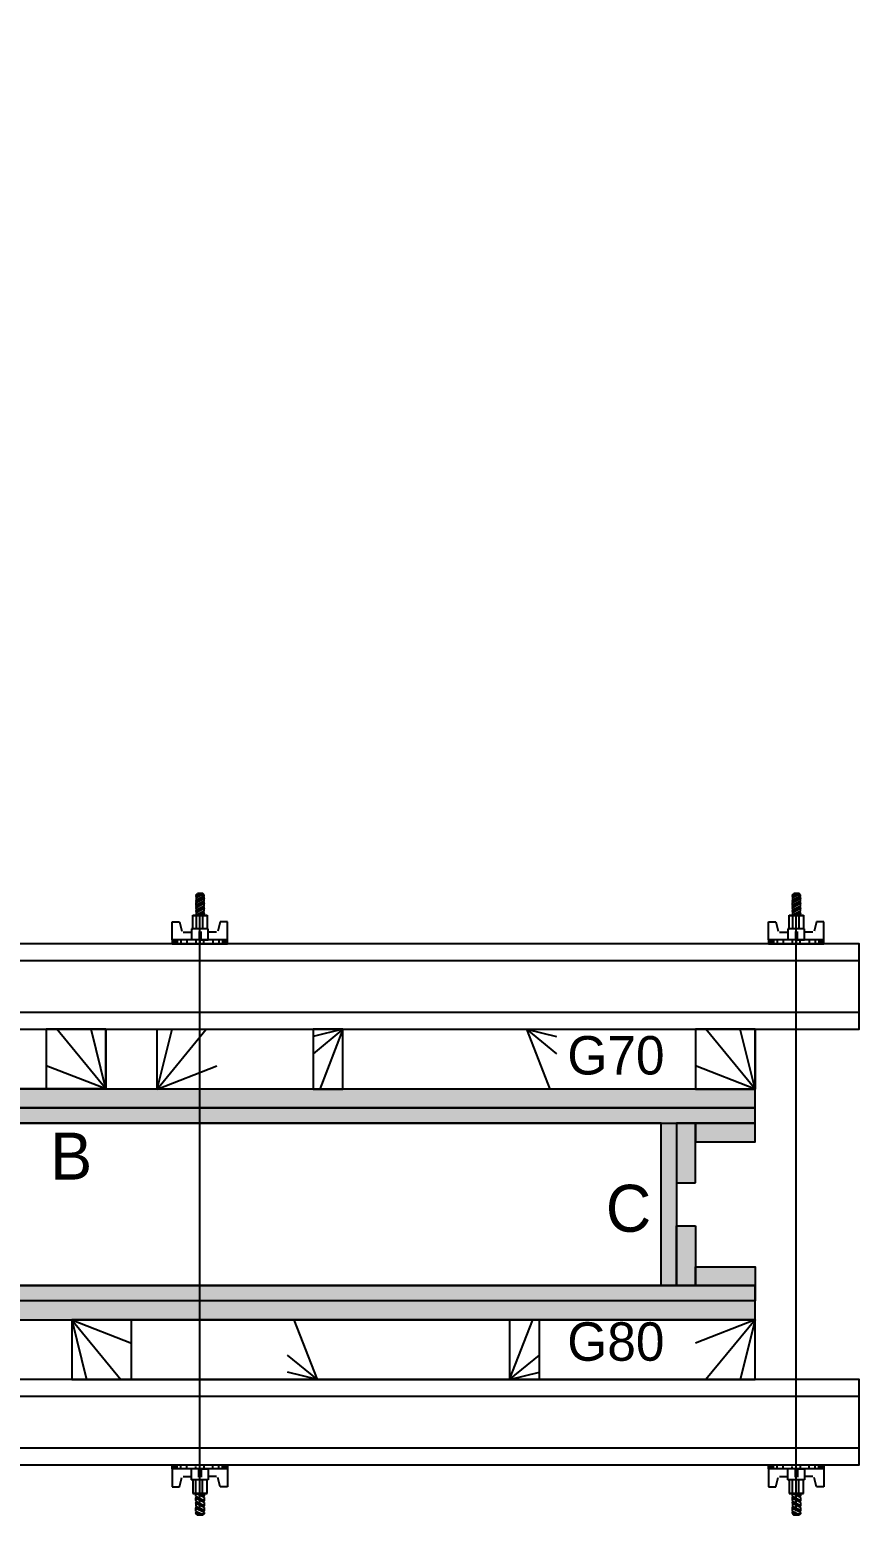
# Model space of a CAD drawing. Header units: metres. Extents: x 3473 to 8260, y 7512 to 8182.
# Drawn here: x 3709.3 to 3903.5, y 7555.5 to 7903.3 of the extents above; entities that cross this region are included whole.
import ezdxf

# ---------------------------------------------------------------- set-up
doc = ezdxf.new("R2010")
doc.units = ezdxf.units.M
for name, color, linetype in [('CHAPA', 7, 'Continuous'), ('CONCRETO', 7, 'Continuous'), ('Hachura', 7, 'Continuous'), ('Madeira', 7, 'Continuous'), ('MEIO_PONT', 7, 'Continuous'), ('Perfil Metálico', 7, 'Continuous'), ('SARRAFO', 7, 'Continuous'), ('TEXTO_GERAL', 7, 'Continuous')]:
    doc.layers.add(name, color=color, linetype=linetype)

msp = doc.modelspace()

# ---------------------------------------------------------------- hatches: boundary and pattern name
at = {"layer": 'Hachura'}
h = msp.add_hatch(color=7, dxfattribs=at)
h.dxf.hatch_style = 1
h.paths.add_polyline_path([(3573.1, 7650.91), (3573.1, 7655.31), (3573.1, 7655.31), (3879.1, 7655.31), (3879.1, 7655.31), (3879.1, 7650.91), (3879.1, 7650.91), (3573.1, 7650.91)])
h = msp.add_hatch(color=7, dxfattribs=at)
h.dxf.hatch_style = 1
h.paths.add_polyline_path([(3573.1, 7647.31), (3879.1, 7647.31), (3879.1, 7647.31), (3879.1, 7650.91), (3879.1, 7650.91), (3573.1, 7650.91), (3573.1, 7650.91), (3573.1, 7647.31)])
h = msp.add_hatch(color=7, dxfattribs=at)
h.dxf.hatch_style = 1
h.paths.add_polyline_path([(3860.7, 7609.31), (3857.1, 7609.31), (3857.1, 7609.31), (3857.1, 7647.31), (3857.1, 7647.31), (3860.7, 7647.31), (3860.7, 7647.31), (3860.7, 7609.31)])
h = msp.add_hatch(color=7, dxfattribs=at)
h.dxf.hatch_style = 1
h.paths.add_polyline_path([(3860.7, 7647.31), (3865.1, 7647.31), (3865.1, 7647.31), (3865.1, 7633.31), (3865.1, 7633.31), (3860.7, 7633.31), (3860.7, 7633.31), (3860.7, 7647.31)])
h = msp.add_hatch(color=7, dxfattribs=at)
h.dxf.hatch_style = 1
h.paths.add_polyline_path([(3865.1, 7642.91), (3865.1, 7647.31), (3865.1, 7647.31), (3879.1, 7647.31), (3879.1, 7647.31), (3879.1, 7642.91), (3879.1, 7642.91), (3865.1, 7642.91)])
h = msp.add_hatch(color=7, dxfattribs=at)
h.dxf.hatch_style = 1
h.paths.add_polyline_path([(3860.7, 7609.31), (3865.1, 7609.31), (3865.1, 7609.31), (3865.1, 7623.31), (3865.1, 7623.31), (3860.7, 7623.31), (3860.7, 7623.31), (3860.7, 7609.31)])
h = msp.add_hatch(color=7, dxfattribs=at)
h.dxf.hatch_style = 1
h.paths.add_polyline_path([(3865.1, 7613.71), (3865.1, 7609.31), (3865.1, 7609.31), (3879.1, 7609.31), (3879.1, 7609.31), (3879.1, 7613.71), (3879.1, 7613.71), (3865.1, 7613.71)])
h = msp.add_hatch(color=7, dxfattribs=at)
h.dxf.hatch_style = 1
h.paths.add_polyline_path([(3527.1, 7609.31), (3879.1, 7609.31), (3879.1, 7609.31), (3879.1, 7605.71), (3879.1, 7605.71), (3527.1, 7605.71), (3527.1, 7605.71), (3527.1, 7609.31)])
h = msp.add_hatch(color=7, dxfattribs=at)
h.dxf.hatch_style = 1
h.paths.add_polyline_path([(3527.1, 7605.71), (3527.1, 7601.31), (3527.1, 7601.31), (3879.1, 7601.31), (3879.1, 7601.31), (3879.1, 7605.71), (3879.1, 7605.71), (3527.1, 7605.71)])

# ---------------------------------------------------------------- linework, layer by layer
at = {"layer": 'CHAPA', "color": 7, "lineweight": 25}
for points in [[(3573.1, 7647.31), (3879.1, 7647.31), (3879.1, 7650.91), (3573.1, 7650.91)], [(3860.7, 7609.31), (3857.1, 7609.31), (3857.1, 7647.31), (3860.7, 7647.31)], [(3527.1, 7609.31), (3879.1, 7609.31), (3879.1, 7605.71), (3527.1, 7605.71)]]:
    msp.add_lwpolyline(points, close=True, dxfattribs=at)
at = {"layer": 'CONCRETO', "color": 7, "lineweight": 25}
msp.add_lwpolyline([(3857.1, 7609.31), (3857.1, 7647.31), (3565.1, 7647.31), (3565.1, 8045.31), (3527.1, 8045.31), (3527.1, 7609.31)], close=True, dxfattribs=at)
at = {"layer": 'Hachura', "color": 7, "lineweight": 25}
for p, q in [((3748.71, 7700.79), (3748.04, 7700.45)), ((3748.1, 7700.22), (3749.23, 7700.79)), ((3748.2, 7700.79), (3748.52, 7701.11)), ((3748.46, 7700.79), (3748.2, 7700.66)), ((3748.2, 7700.66), (3748.2, 7700.79)), ((3748.2, 7700.14), (3749.49, 7700.79)), ((3748.2, 7700.79), (3750.14, 7700.79)), ((3750.13, 7700.47), (3748.2, 7699.5)), ((3750.13, 7700.47), (3748.2, 7699.5)), ((3749.81, 7701.11), (3748.52, 7701.11)), ((3750.14, 7700.79), (3749.81, 7701.11)), ((3750.13, 7700.47), (3750.13, 7700.79)), ((3750.14, 7700.79), (3750.14, 7700.79)), ((3888.31, 7700.79), (3887.64, 7700.45)), ((3887.7, 7700.22), (3888.83, 7700.79)), ((3887.8, 7700.79), (3888.12, 7701.11)), ((3888.06, 7700.79), (3887.8, 7700.66)), ((3887.8, 7700.66), (3887.8, 7700.79)), ((3887.8, 7700.14), (3889.09, 7700.79)), ((3887.8, 7700.79), (3889.73, 7700.79)), ((3889.73, 7700.47), (3887.8, 7699.5)), ((3889.73, 7700.47), (3887.8, 7699.5)), ((3889.41, 7701.11), (3888.12, 7701.11)), ((3889.73, 7700.79), (3889.41, 7701.11)), ((3889.73, 7700.47), (3889.73, 7700.79)), ((3889.73, 7700.79), (3889.73, 7700.79)), ((3750.21, 7700.37), (3748.04, 7699.29)), ((3750.21, 7699.21), (3748.04, 7698.13)), ((3750.21, 7698.05), (3748.04, 7696.97)), ((3748.1, 7699.06), (3750.24, 7700.13)), ((3748.1, 7697.9), (3750.24, 7698.97)), ((3748.1, 7696.74), (3750.24, 7697.81)), ((3748.2, 7700.14), (3748.2, 7699.5)), ((3748.2, 7698.98), (3750.13, 7699.95)), ((3750.13, 7699.31), (3748.2, 7698.34)), ((3748.2, 7698.34), (3748.2, 7698.98)), ((3748.2, 7697.82), (3750.13, 7698.79)), ((3750.13, 7698.15), (3748.2, 7697.18)), ((3748.2, 7697.61), (3748.2, 7697.82)), ((3748.2, 7696.66), (3750.13, 7697.63)), ((3748.2, 7697.61), (3748.2, 7697.18)), ((3750.13, 7696.98), (3748.2, 7696.02)), ((3750.13, 7699.31), (3750.13, 7699.95)), ((3750.13, 7698.15), (3750.13, 7698.79)), ((3750.13, 7698.58), (3750.13, 7698.79)), ((3750.13, 7696.98), (3750.13, 7697.63)), ((3889.81, 7700.37), (3887.64, 7699.29)), ((3889.81, 7699.21), (3887.64, 7698.13)), ((3889.81, 7698.05), (3887.64, 7696.97)), ((3887.7, 7699.06), (3889.84, 7700.13)), ((3887.7, 7697.9), (3889.84, 7698.97)), ((3887.7, 7696.74), (3889.84, 7697.81)), ((3887.8, 7700.14), (3887.8, 7699.5)), ((3887.8, 7698.98), (3889.73, 7699.95)), ((3889.73, 7699.31), (3887.8, 7698.34)), ((3887.8, 7698.34), (3887.8, 7698.98)), ((3887.8, 7697.82), (3889.73, 7698.79)), ((3889.73, 7698.15), (3887.8, 7697.18)), ((3887.8, 7697.61), (3887.8, 7697.82)), ((3887.8, 7696.66), (3889.73, 7697.63)), ((3887.8, 7697.61), (3887.8, 7697.18)), ((3889.73, 7696.98), (3887.8, 7696.02)), ((3889.73, 7699.31), (3889.73, 7699.95)), ((3889.73, 7698.15), (3889.73, 7698.79)), ((3889.73, 7698.58), (3889.73, 7698.79)), ((3889.73, 7696.98), (3889.73, 7697.63)), ((3742.65, 7690.21), (3742.65, 7694.47)), ((3742.65, 7694.47), (3744.33, 7694.47)), ((3744.33, 7694.47), (3744.91, 7692.26)), ((3747.42, 7696.02), (3750.78, 7696.02)), ((3747.42, 7692.79), (3747.42, 7696.02)), ((3747.42, 7695.95), (3750.78, 7695.95)), ((3748.2, 7696.66), (3748.2, 7696.02)), ((3748.2, 7696.02), (3748.2, 7692.79)), ((3748.97, 7696.02), (3750.24, 7696.65)), ((3749.1, 7556.54), (3749.11, 7696.34)), ((3749.23, 7696.02), (3750.13, 7696.47)), ((3749.75, 7696.02), (3749.75, 7692.79)), ((3750.13, 7696.02), (3750.13, 7696.47)), ((3750.78, 7696.02), (3750.78, 7692.79)), ((3753.87, 7694.47), (3753.29, 7692.26)), ((3755.55, 7694.47), (3753.87, 7694.47)), ((3755.55, 7689.31), (3755.55, 7694.45)), ((3882.25, 7690.21), (3882.25, 7694.47)), ((3882.25, 7694.47), (3883.93, 7694.47)), ((3883.93, 7694.47), (3884.51, 7692.26)), ((3887.02, 7696.02), (3890.38, 7696.02)), ((3887.02, 7692.79), (3887.02, 7696.02)), ((3887.02, 7695.95), (3890.38, 7695.95)), ((3887.8, 7696.66), (3887.8, 7696.02)), ((3887.8, 7696.02), (3887.8, 7692.79)), ((3888.57, 7696.02), (3889.84, 7696.65)), ((3888.7, 7556.51), (3888.71, 7696.31)), ((3888.83, 7696.02), (3889.73, 7696.47)), ((3889.35, 7696.02), (3889.35, 7692.79)), ((3889.73, 7696.02), (3889.73, 7696.47)), ((3890.38, 7696.02), (3890.38, 7692.79)), ((3893.47, 7694.47), (3892.89, 7692.26)), ((3895.15, 7694.47), (3893.47, 7694.47)), ((3895.15, 7689.31), (3895.15, 7694.45)), ((3755.55, 7690.21), (3742.65, 7690.21)), ((3742.65, 7690.21), (3742.65, 7689.31)), ((3742.79, 7690.23), (3742.79, 7689.3)), ((3743, 7690.23), (3743, 7689.3)), ((3743.34, 7690.23), (3743.34, 7689.3)), ((3743.8, 7690.23), (3743.8, 7689.3)), ((3744.64, 7690.23), (3744.64, 7689.3)), ((3745.22, 7692.02), (3747.17, 7692.02)), ((3746.08, 7690.23), (3746.08, 7689.31)), ((3751.04, 7692.79), (3747.17, 7692.79)), ((3747.17, 7692.79), (3747.17, 7690.21)), ((3747.17, 7692.79), (3747.42, 7692.79)), ((3747.17, 7692.79), (3747.42, 7692.79)), ((3748.13, 7690.09), (3748.13, 7689.65)), ((3748.9, 7692.21), (3748.9, 7690.21)), ((3749.1, 7690.21), (3751.04, 7690.21)), ((3749.11, 7690.21), (3749.11, 7689.31)), ((3749.41, 7690.21), (3749.41, 7692.21)), ((3750.39, 7690.21), (3749.75, 7690.21)), ((3750.06, 7689.89), (3750.06, 7690.11)), ((3755.55, 7690.21), (3750.39, 7690.21)), ((3751.04, 7690.21), (3751.04, 7692.79)), ((3752.98, 7692.02), (3751.04, 7692.02)), ((3752.14, 7690.23), (3752.14, 7689.3)), ((3753.56, 7690.23), (3753.56, 7689.3)), ((3754.4, 7690.23), (3754.4, 7689.3)), ((3754.86, 7690.23), (3754.86, 7689.3)), ((3755.2, 7690.23), (3755.2, 7689.3)), ((3755.41, 7690.23), (3755.41, 7689.3)), ((3895.15, 7690.21), (3882.25, 7690.21)), ((3882.25, 7690.21), (3882.25, 7689.31)), ((3882.39, 7690.23), (3882.39, 7689.3)), ((3882.6, 7690.23), (3882.6, 7689.3)), ((3882.94, 7690.23), (3882.94, 7689.3)), ((3883.4, 7690.23), (3883.4, 7689.3)), ((3884.24, 7690.23), (3884.24, 7689.3)), ((3884.82, 7692.02), (3886.77, 7692.02)), ((3885.67, 7690.23), (3885.67, 7689.31)), ((3890.64, 7692.79), (3886.77, 7692.79)), ((3886.77, 7692.79), (3886.77, 7690.21)), ((3886.77, 7692.79), (3887.02, 7692.79)), ((3886.77, 7692.79), (3887.02, 7692.79)), ((3887.73, 7690.09), (3887.73, 7689.65)), ((3888.5, 7692.21), (3888.5, 7690.21)), ((3888.7, 7690.21), (3890.64, 7690.21)), ((3888.71, 7690.21), (3888.71, 7689.31)), ((3889.01, 7690.21), (3889.01, 7692.21)), ((3889.99, 7690.21), (3889.35, 7690.21)), ((3889.66, 7689.89), (3889.66, 7690.11)), ((3895.15, 7690.21), (3889.99, 7690.21)), ((3890.64, 7690.21), (3890.64, 7692.79)), ((3892.58, 7692.02), (3890.64, 7692.02)), ((3891.74, 7690.23), (3891.74, 7689.3)), ((3893.16, 7690.23), (3893.16, 7689.3)), ((3894, 7690.23), (3894, 7689.3)), ((3894.46, 7690.23), (3894.46, 7689.3)), ((3894.8, 7690.23), (3894.8, 7689.3)), ((3895.01, 7690.23), (3895.01, 7689.3)), ((3742.65, 7689.31), (3755.55, 7689.31)), ((3743.6, 7689.31), (3751.42, 7689.31)), ((3750.06, 7689.46), (3750.06, 7689.89)), ((3882.25, 7689.31), (3895.15, 7689.31)), ((3883.2, 7689.31), (3891.02, 7689.31)), ((3889.66, 7689.46), (3889.66, 7689.89)), ((3742.65, 7567.31), (3755.54, 7567.31)), ((3742.65, 7566.41), (3742.65, 7567.31)), ((3755.54, 7566.41), (3742.65, 7566.41)), ((3742.65, 7566.41), (3742.65, 7562.15)), ((3742.78, 7566.39), (3742.78, 7567.32)), ((3742.99, 7566.39), (3742.99, 7567.32)), ((3743.33, 7566.39), (3743.33, 7567.32)), ((3743.6, 7567.31), (3751.41, 7567.31)), ((3743.79, 7566.39), (3743.79, 7567.32)), ((3744.64, 7566.39), (3744.64, 7567.32)), ((3746.07, 7566.39), (3746.07, 7567.31)), ((3747.16, 7563.83), (3747.16, 7566.41)), ((3748.12, 7566.53), (3748.12, 7566.97)), ((3748.89, 7564.41), (3748.89, 7566.41)), ((3749.09, 7566.41), (3751.03, 7566.41)), ((3749.1, 7566.41), (3749.1, 7567.31)), ((3749.41, 7566.41), (3749.41, 7564.41)), ((3750.38, 7566.41), (3749.74, 7566.41)), ((3750.05, 7567.16), (3750.05, 7566.73)), ((3750.05, 7566.73), (3750.05, 7566.52)), ((3755.54, 7566.41), (3750.38, 7566.41)), ((3751.03, 7566.41), (3751.03, 7563.83)), ((3752.13, 7566.39), (3752.13, 7567.32)), ((3753.55, 7566.39), (3753.55, 7567.32)), ((3754.39, 7566.39), (3754.39, 7567.32)), ((3754.86, 7566.39), (3754.86, 7567.32)), ((3755.19, 7566.39), (3755.19, 7567.32)), ((3755.4, 7566.39), (3755.4, 7567.32)), ((3755.54, 7567.31), (3755.54, 7562.17)), ((3882.25, 7567.31), (3895.15, 7567.31)), ((3882.25, 7566.41), (3882.25, 7567.31)), ((3895.15, 7566.41), (3882.25, 7566.41)), ((3882.25, 7566.41), (3882.25, 7562.15)), ((3882.39, 7566.39), (3882.39, 7567.32)), ((3882.6, 7566.39), (3882.6, 7567.32)), ((3882.94, 7566.39), (3882.94, 7567.32)), ((3883.2, 7567.31), (3891.02, 7567.31)), ((3883.4, 7566.39), (3883.4, 7567.32)), ((3884.24, 7566.39), (3884.24, 7567.32)), ((3885.67, 7566.39), (3885.67, 7567.31)), ((3886.77, 7563.83), (3886.77, 7566.41)), ((3887.73, 7566.53), (3887.73, 7566.97)), ((3888.5, 7564.41), (3888.5, 7566.41)), ((3888.7, 7566.41), (3890.64, 7566.41)), ((3888.71, 7566.41), (3888.71, 7567.31)), ((3889.01, 7566.41), (3889.01, 7564.41)), ((3889.99, 7566.41), (3889.35, 7566.41)), ((3889.66, 7567.16), (3889.66, 7566.73)), ((3889.66, 7566.73), (3889.66, 7566.52)), ((3895.15, 7566.41), (3889.99, 7566.41)), ((3890.64, 7566.41), (3890.64, 7563.83)), ((3891.74, 7566.39), (3891.74, 7567.32)), ((3893.16, 7566.39), (3893.16, 7567.32)), ((3894, 7566.39), (3894, 7567.32)), ((3894.46, 7566.39), (3894.46, 7567.32)), ((3894.8, 7566.39), (3894.8, 7567.32)), ((3895.01, 7566.39), (3895.01, 7567.32)), ((3895.15, 7567.31), (3895.15, 7562.17)), ((3742.65, 7562.15), (3744.32, 7562.15)), ((3744.32, 7562.15), (3744.9, 7564.36)), ((3745.22, 7564.6), (3747.16, 7564.6)), ((3751.03, 7563.83), (3747.16, 7563.83)), ((3747.16, 7563.83), (3747.42, 7563.83)), ((3747.16, 7563.83), (3747.42, 7563.83)), ((3747.42, 7563.83), (3747.42, 7560.6)), ((3748.19, 7560.6), (3748.19, 7563.83)), ((3749.74, 7560.6), (3749.74, 7563.83)), ((3750.77, 7560.6), (3750.77, 7563.83)), ((3752.97, 7564.6), (3751.03, 7564.6)), ((3753.87, 7562.15), (3753.29, 7564.36)), ((3755.54, 7562.15), (3753.87, 7562.15)), ((3882.25, 7562.15), (3883.93, 7562.15)), ((3883.93, 7562.15), (3884.51, 7564.36)), ((3884.82, 7564.6), (3886.77, 7564.6)), ((3890.64, 7563.83), (3886.77, 7563.83)), ((3886.77, 7563.83), (3887.02, 7563.83)), ((3886.77, 7563.83), (3887.02, 7563.83)), ((3887.02, 7563.83), (3887.02, 7560.6)), ((3887.8, 7560.6), (3887.8, 7563.83)), ((3889.35, 7560.6), (3889.35, 7563.83)), ((3890.38, 7560.6), (3890.38, 7563.83)), ((3892.58, 7564.6), (3890.64, 7564.6)), ((3893.47, 7562.15), (3892.89, 7564.36)), ((3895.15, 7562.15), (3893.47, 7562.15)), ((3747.42, 7560.67), (3750.77, 7560.67)), ((3747.42, 7560.6), (3750.77, 7560.6)), ((3750.2, 7558.57), (3748.03, 7559.65)), ((3750.2, 7557.41), (3748.03, 7558.49)), ((3748.09, 7559.88), (3750.23, 7558.81)), ((3748.09, 7558.72), (3750.23, 7557.65)), ((3748.19, 7559.96), (3748.19, 7560.6)), ((3750.13, 7559.64), (3748.19, 7560.6)), ((3748.19, 7559.96), (3750.13, 7558.99)), ((3748.19, 7559.01), (3748.19, 7559.44)), ((3750.13, 7558.47), (3748.19, 7559.44)), ((3748.19, 7559.01), (3748.19, 7558.8)), ((3748.19, 7558.8), (3750.13, 7557.83)), ((3748.19, 7558.28), (3748.19, 7557.64)), ((3750.13, 7557.31), (3748.19, 7558.28)), ((3748.97, 7560.6), (3750.23, 7559.97)), ((3749.22, 7560.6), (3750.13, 7560.15)), ((3750.13, 7560.6), (3750.13, 7560.15)), ((3750.13, 7559.64), (3750.13, 7558.99)), ((3750.13, 7558.47), (3750.13, 7557.83)), ((3750.13, 7558.04), (3750.13, 7557.83)), ((3887.02, 7560.67), (3890.38, 7560.67)), ((3887.02, 7560.6), (3890.38, 7560.6)), ((3889.81, 7558.57), (3887.64, 7559.65)), ((3889.81, 7557.41), (3887.64, 7558.49)), ((3887.7, 7559.88), (3889.84, 7558.81)), ((3887.7, 7558.72), (3889.84, 7557.65)), ((3887.8, 7559.96), (3887.8, 7560.6)), ((3889.73, 7559.64), (3887.8, 7560.6)), ((3887.8, 7559.96), (3889.73, 7558.99)), ((3887.8, 7559.01), (3887.8, 7559.44)), ((3889.73, 7558.47), (3887.8, 7559.44)), ((3887.8, 7559.01), (3887.8, 7558.8)), ((3887.8, 7558.8), (3889.73, 7557.83)), ((3887.8, 7558.28), (3887.8, 7557.64)), ((3889.73, 7557.31), (3887.8, 7558.28)), ((3888.57, 7560.6), (3889.84, 7559.97)), ((3888.83, 7560.6), (3889.73, 7560.15)), ((3889.73, 7560.6), (3889.73, 7560.15)), ((3889.73, 7559.64), (3889.73, 7558.99)), ((3889.73, 7558.47), (3889.73, 7557.83)), ((3889.73, 7558.04), (3889.73, 7557.83)), ((3750.2, 7556.25), (3748.03, 7557.33)), ((3748.71, 7555.83), (3748.03, 7556.17)), ((3748.09, 7557.56), (3750.23, 7556.49)), ((3748.09, 7556.4), (3749.22, 7555.83)), ((3748.19, 7557.64), (3750.13, 7556.67)), ((3750.13, 7556.15), (3748.19, 7557.12)), ((3748.19, 7556.48), (3748.19, 7557.12)), ((3750.13, 7556.15), (3748.19, 7557.12)), ((3748.19, 7556.48), (3749.48, 7555.83)), ((3748.45, 7555.83), (3748.19, 7555.96)), ((3748.19, 7555.96), (3748.19, 7555.83)), ((3748.19, 7555.83), (3748.52, 7555.51)), ((3748.19, 7555.83), (3750.13, 7555.83)), ((3749.81, 7555.51), (3748.52, 7555.51)), ((3750.13, 7555.83), (3749.81, 7555.51)), ((3750.13, 7557.31), (3750.13, 7556.67)), ((3750.13, 7556.15), (3750.13, 7555.83)), ((3750.13, 7555.83), (3750.13, 7555.83)), ((3889.81, 7556.25), (3887.64, 7557.33)), ((3888.31, 7555.83), (3887.64, 7556.17)), ((3887.7, 7557.56), (3889.84, 7556.49)), ((3887.7, 7556.4), (3888.83, 7555.83)), ((3887.8, 7557.64), (3889.73, 7556.67)), ((3889.73, 7556.15), (3887.8, 7557.12)), ((3887.8, 7556.48), (3887.8, 7557.12)), ((3889.73, 7556.15), (3887.8, 7557.12)), ((3887.8, 7556.48), (3889.09, 7555.83)), ((3888.06, 7555.83), (3887.8, 7555.96)), ((3887.8, 7555.96), (3887.8, 7555.83)), ((3887.8, 7555.83), (3888.12, 7555.51)), ((3887.8, 7555.83), (3889.73, 7555.83)), ((3889.41, 7555.51), (3888.12, 7555.51)), ((3889.73, 7555.83), (3889.41, 7555.51)), ((3889.73, 7557.31), (3889.73, 7556.67)), ((3889.73, 7556.15), (3889.73, 7555.83)), ((3889.73, 7555.83), (3889.73, 7555.83))]:
    msp.add_line(p, q, dxfattribs=at)
at = {"layer": 'Madeira', "color": 7, "lineweight": 25}
for p, q in [((3727.11, 7655.33), (3715.59, 7669.33)), ((3727.11, 7655.33), (3723.62, 7669.33)), ((3739.1, 7655.31), (3750.61, 7669.31)), ((3739.1, 7655.31), (3742.58, 7669.31)), ((3782.6, 7669.31), (3775.6, 7663.55)), ((3782.6, 7669.31), (3775.6, 7667.57)), ((3782.6, 7669.31), (3777.17, 7655.31)), ((3825.6, 7669.31), (3832.6, 7663.55)), ((3825.6, 7669.31), (3832.6, 7667.57)), ((3825.6, 7669.31), (3831.03, 7655.31)), ((3879.1, 7655.31), (3867.58, 7669.31)), ((3879.1, 7655.31), (3875.61, 7669.31)), ((3727.11, 7655.33), (3713.11, 7660.75)), ((3739.1, 7655.31), (3753.1, 7660.74)), ((3879.1, 7655.31), (3865.1, 7660.74)), ((3719.1, 7601.27), (3730.61, 7587.27)), ((3719.1, 7601.27), (3722.58, 7587.27)), ((3719.1, 7601.27), (3733.1, 7595.84)), ((3776.6, 7587.27), (3771.17, 7601.27)), ((3821.6, 7587.27), (3827.03, 7601.27)), ((3879.1, 7601.27), (3865.1, 7595.84)), ((3879.1, 7601.27), (3867.58, 7587.27)), ((3879.1, 7601.27), (3875.61, 7587.27)), ((3776.6, 7587.27), (3769.6, 7593.03)), ((3821.6, 7587.27), (3828.6, 7593.03)), ((3776.6, 7587.27), (3769.6, 7589.01)), ((3821.6, 7587.27), (3828.6, 7589.01))]:
    msp.add_line(p, q, dxfattribs=at)
for points in [[(3587.11, 7655.33), (3587.11, 7669.33), (3727.11, 7669.33), (3727.11, 7655.33)], [(3727.11, 7655.33), (3727.11, 7669.33), (3713.11, 7669.33), (3713.11, 7655.33)], [(3739.1, 7655.31), (3739.1, 7669.31), (3879.1, 7669.31), (3879.1, 7655.31)], [(3782.6, 7669.31), (3775.6, 7669.31), (3775.6, 7655.31), (3782.6, 7655.31)], [(3879.1, 7655.31), (3879.1, 7669.31), (3865.1, 7669.31), (3865.1, 7655.31)], [(3719.1, 7601.27), (3719.1, 7587.27), (3733.1, 7587.27), (3733.1, 7601.27)], [(3719.1, 7601.27), (3719.1, 7587.27), (3879.1, 7587.27), (3879.1, 7601.27)], [(3821.6, 7587.27), (3828.6, 7587.27), (3828.6, 7601.27), (3821.6, 7601.27)]]:
    msp.add_lwpolyline(points, close=True, dxfattribs=at)
at = {"layer": 'MEIO_PONT', "color": 7, "lineweight": 25}
msp.add_lwpolyline([(3879.1, 7669.31), (3879.1, 7655.31), (3879.1, 7655.31), (3879.1, 7669.31)], close=True, dxfattribs=at)
at = {"layer": 'Perfil Metálico', "color": 7, "lineweight": 25}
for points in [[(3587.1, 7689.31), (3587.1, 7669.31), (3903.47, 7669.31), (3903.47, 7689.31)], [(3903.47, 7673.31), (3903.47, 7685.31), (3587.1, 7685.31), (3587.1, 7673.31)], [(3479.19, 7587.31), (3479.19, 7567.31), (3903.47, 7567.31), (3903.47, 7587.31)], [(3903.47, 7571.31), (3903.47, 7583.31), (3479.19, 7583.31), (3479.19, 7571.31)]]:
    msp.add_lwpolyline(points, close=True, dxfattribs=at)
at = {"layer": 'SARRAFO', "color": 7, "lineweight": 25}
msp.add_line((3527.1, 7601.31), (3879.1, 7601.27), dxfattribs=at)
for points in [[(3573.1, 7650.91), (3879.1, 7650.91), (3879.1, 7655.31), (3573.1, 7655.31)], [(3865.1, 7633.31), (3865.1, 7647.31), (3860.7, 7647.31), (3860.7, 7633.31)], [(3879.1, 7647.31), (3865.1, 7647.31), (3865.1, 7642.91), (3879.1, 7642.91)], [(3865.1, 7623.31), (3865.1, 7609.31), (3860.7, 7609.31), (3860.7, 7623.31)], [(3879.1, 7609.31), (3865.1, 7609.31), (3865.1, 7613.71), (3879.1, 7613.71)]]:
    msp.add_lwpolyline(points, close=True, dxfattribs=at)
msp.add_lwpolyline([(3879.1, 7601.27), (3879.1, 7609.31), (3527.1, 7609.31), (3527.1, 7601.31)], dxfattribs=at)

# ---------------------------------------------------------------- texts
at = {"layer": 'TEXTO_GERAL', "color": 7, "lineweight": 25}
for s, height, p in [('G70', 9, (3835.13, 7658.7)), ('B', 11, (3714.08, 7634.11)), ('C', 11, (3844.14, 7621.89)), ('G80', 9, (3835.11, 7591.69))]:
    msp.add_text(s, height=height, dxfattribs=at).set_placement(p)

doc.saveas('drawing.dxf')
